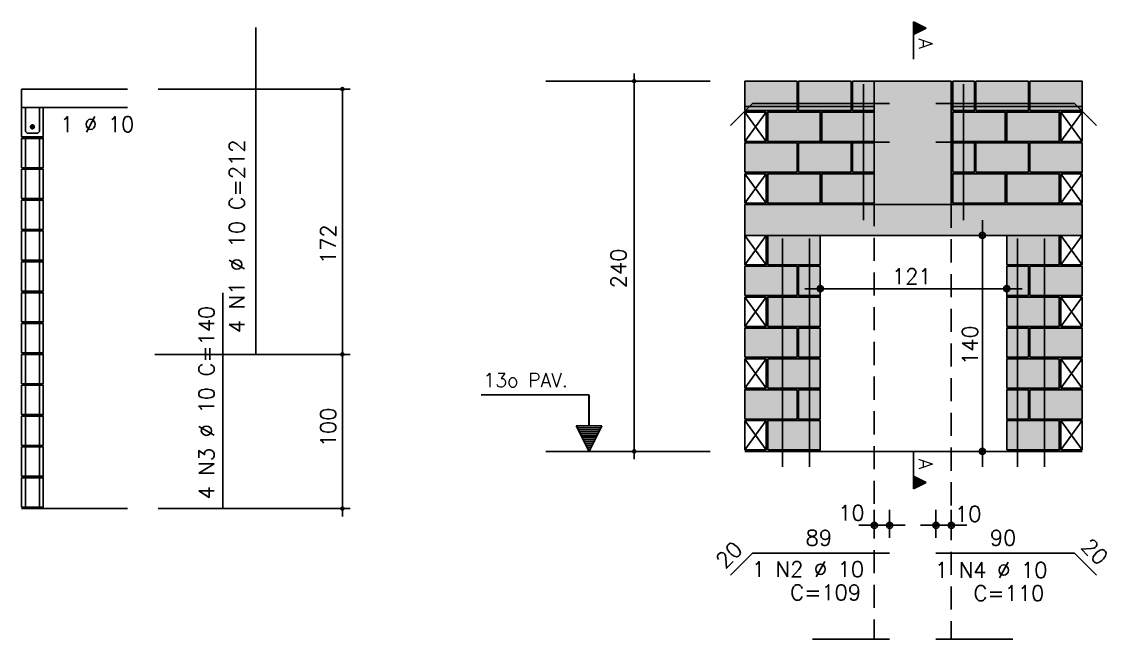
# Model space of a CAD drawing. Extents: x -1.9 to 86, y -1.6 to 60.9.
# Drawn here: x 20.45 to 34.52, y 12.51 to 20.52 of the extents above; entities that cross this region are included whole.
import ezdxf

# ---------------------------------------------------------------- set-up
doc = ezdxf.new("R2010")
doc.units = 0
doc.header["$MEASUREMENT"] = 0
doc.linetypes.add('ESTILO_TQS_0001', pattern=[0.45, 0.3, -0.15])
for name, color, linetype in [('PENA_01', 1, 'CONTINUOUS'), ('PENA_02', 2, 'CONTINUOUS'), ('PENA_03', 3, 'CONTINUOUS'), ('PENA_05', 5, 'CONTINUOUS'), ('PENA_09', 254, 'CONTINUOUS'), ('PENA_11', 252, 'CONTINUOUS'), ('PENA_21', 100, 'CONTINUOUS'), ('PENA_28', 135, 'CONTINUOUS')]:
    doc.layers.add(name, color=color, linetype=linetype)
doc.styles.get("Standard").update_dxf_attribs({"font": 'ROMANS.SHX'})

msp = doc.modelspace()

# ---------------------------------------------------------------- linework, layer by layer
at = {"layer": 'PENA_01', "linetype": 'Continuous'}
for p, q in [((27.251, 19.749), (29.382, 19.749)), ((29.83, 19.419), (30.51, 19.419)), ((30.53, 19.419), (31.21, 19.419)), ((31.23, 19.419), (31.51, 19.419)), ((32.53, 19.419), (32.81, 19.419)), ((32.83, 19.419), (33.51, 19.419)), ((33.53, 19.419), (34.21, 19.419)), ((32.913, 17.949), (32.913, 14.749)), ((32.411, 17.749), (33.113, 17.749)), ((30.61, 17.059), (33.43, 17.059)), ((30.81, 16.959), (30.81, 16.859)), ((33.23, 16.959), (33.23, 16.859)), ((27.251, 14.949), (29.382, 14.949)), ((33.003, 14.949), (33.113, 14.949)), ((31.51, 13.829), (31.51, 14.192)), ((31.71, 13.829), (31.71, 14.192)), ((32.31, 13.829), (32.31, 14.192)), ((32.51, 13.829), (32.51, 14.192)), ((31.31, 13.992), (31.91, 13.992)), ((32.11, 13.992), (32.71, 13.992))]:
    msp.add_line(p, q, dxfattribs=at)
at = {"layer": 'PENA_01', "linetype": 'ESTILO_TQS_0001'}
for p, q in [((31.51, 18.169), (31.51, 12.513)), ((32.51, 18.149), (32.51, 12.513))]:
    msp.add_line(p, q, dxfattribs=at)
at = {"layer": 'PENA_02', "linetype": 'Continuous'}
for p, q in [((31.51, 18.149), (31.51, 19.749)), ((32.51, 18.149), (32.51, 19.749)), ((30.11, 19.349), (29.83, 19.349)), ((29.83, 19.349), (29.83, 18.969)), ((30.11, 18.969), (30.11, 19.349)), ((34.21, 19.349), (33.93, 19.349)), ((33.93, 19.349), (33.93, 18.969)), ((34.21, 18.969), (34.21, 19.349)), ((29.83, 18.969), (30.11, 18.969)), ((33.93, 18.969), (34.21, 18.969)), ((30.11, 18.549), (29.83, 18.549)), ((29.83, 18.549), (29.83, 18.169)), ((30.11, 18.169), (30.11, 18.549)), ((34.21, 18.549), (33.93, 18.549)), ((33.93, 18.549), (33.93, 18.169)), ((34.21, 18.169), (34.21, 18.549)), ((29.83, 18.169), (30.11, 18.169)), ((33.93, 18.169), (34.21, 18.169)), ((30.11, 17.749), (29.83, 17.749)), ((29.83, 17.749), (29.83, 17.369)), ((30.11, 17.369), (30.11, 17.749)), ((34.21, 17.749), (33.93, 17.749)), ((33.93, 17.749), (33.93, 17.369)), ((34.21, 17.369), (34.21, 17.749)), ((29.83, 17.369), (30.11, 17.369)), ((33.93, 17.369), (34.21, 17.369)), ((30.11, 16.949), (29.83, 16.949)), ((29.83, 16.949), (29.83, 16.569)), ((30.11, 16.569), (30.11, 16.949)), ((34.21, 16.949), (33.93, 16.949)), ((33.93, 16.949), (33.93, 16.569)), ((34.21, 16.569), (34.21, 16.949)), ((29.83, 16.569), (30.11, 16.569)), ((33.93, 16.569), (34.21, 16.569)), ((30.11, 16.149), (29.83, 16.149)), ((29.83, 16.149), (29.83, 15.769)), ((30.11, 15.769), (30.11, 16.149)), ((34.21, 16.149), (33.93, 16.149)), ((33.93, 16.149), (33.93, 15.769)), ((34.21, 15.769), (34.21, 16.149)), ((29.83, 15.769), (30.11, 15.769)), ((33.93, 15.769), (34.21, 15.769)), ((30.11, 15.349), (29.83, 15.349)), ((29.83, 15.349), (29.83, 14.969)), ((30.11, 14.969), (30.11, 15.349)), ((34.21, 15.349), (33.93, 15.349)), ((33.93, 15.349), (33.93, 14.969)), ((34.21, 14.969), (34.21, 15.349)), ((29.83, 14.969), (30.11, 14.969)), ((29.83, 14.949), (34.21, 14.949)), ((33.93, 14.969), (34.21, 14.969))]:
    msp.add_line(p, q, dxfattribs=at)
for points in [[(29.83, 19.369), (30.51, 19.369), (30.51, 19.749), (29.83, 19.749), (29.83, 19.369)], [(30.53, 19.369), (31.21, 19.369), (31.21, 19.749), (30.53, 19.749), (30.53, 19.369)], [(31.23, 19.369), (31.51, 19.369), (31.51, 19.749), (31.23, 19.749), (31.23, 19.369)], [(31.51, 19.749), (31.51, 18.149), (32.51, 18.149), (32.51, 19.749), (31.51, 19.749)], [(32.53, 19.369), (32.81, 19.369), (32.81, 19.749), (32.53, 19.749), (32.53, 19.369)], [(32.83, 19.369), (33.51, 19.369), (33.51, 19.749), (32.83, 19.749), (32.83, 19.369)], [(33.53, 19.369), (34.21, 19.369), (34.21, 19.749), (33.53, 19.749), (33.53, 19.369)], [(30.81, 18.969), (30.13, 18.969), (30.13, 19.349), (30.81, 19.349), (30.81, 18.969)], [(31.51, 18.969), (30.83, 18.969), (30.83, 19.349), (31.51, 19.349), (31.51, 18.969)], [(32.53, 18.969), (33.21, 18.969), (33.21, 19.349), (32.53, 19.349), (32.53, 18.969)], [(33.23, 18.969), (33.91, 18.969), (33.91, 19.349), (33.23, 19.349), (33.23, 18.969)], [(29.83, 18.569), (30.51, 18.569), (30.51, 18.949), (29.83, 18.949), (29.83, 18.569)], [(30.53, 18.569), (31.21, 18.569), (31.21, 18.949), (30.53, 18.949), (30.53, 18.569)], [(31.23, 18.569), (31.51, 18.569), (31.51, 18.949), (31.23, 18.949), (31.23, 18.569)], [(32.53, 18.569), (32.81, 18.569), (32.81, 18.949), (32.53, 18.949), (32.53, 18.569)], [(32.83, 18.569), (33.51, 18.569), (33.51, 18.949), (32.83, 18.949), (32.83, 18.569)], [(33.53, 18.569), (34.21, 18.569), (34.21, 18.949), (33.53, 18.949), (33.53, 18.569)], [(30.81, 18.169), (30.13, 18.169), (30.13, 18.549), (30.81, 18.549), (30.81, 18.169)], [(31.51, 18.169), (30.83, 18.169), (30.83, 18.549), (31.51, 18.549), (31.51, 18.169)], [(32.53, 18.169), (33.21, 18.169), (33.21, 18.549), (32.53, 18.549), (32.53, 18.169)], [(33.23, 18.169), (33.91, 18.169), (33.91, 18.549), (33.23, 18.549), (33.23, 18.169)], [(34.21, 17.749), (29.83, 17.749), (29.83, 18.149), (34.21, 18.149), (34.21, 17.749)], [(30.13, 17.369), (30.81, 17.369), (30.81, 17.749), (30.13, 17.749), (30.13, 17.369)], [(33.23, 17.369), (33.91, 17.369), (33.91, 17.749), (33.23, 17.749), (33.23, 17.369)], [(29.83, 16.969), (30.51, 16.969), (30.51, 17.349), (29.83, 17.349), (29.83, 16.969)], [(30.53, 16.969), (30.81, 16.969), (30.81, 17.349), (30.53, 17.349), (30.53, 16.969)], [(33.51, 16.969), (33.23, 16.969), (33.23, 17.349), (33.51, 17.349), (33.51, 16.969)], [(33.53, 16.969), (34.21, 16.969), (34.21, 17.349), (33.53, 17.349), (33.53, 16.969)], [(30.13, 16.569), (30.81, 16.569), (30.81, 16.949), (30.13, 16.949), (30.13, 16.569)], [(33.23, 16.569), (33.91, 16.569), (33.91, 16.949), (33.23, 16.949), (33.23, 16.569)], [(29.83, 16.169), (30.51, 16.169), (30.51, 16.549), (29.83, 16.549), (29.83, 16.169)], [(30.53, 16.169), (30.81, 16.169), (30.81, 16.549), (30.53, 16.549), (30.53, 16.169)], [(33.51, 16.169), (33.23, 16.169), (33.23, 16.549), (33.51, 16.549), (33.51, 16.169)], [(33.53, 16.169), (34.21, 16.169), (34.21, 16.549), (33.53, 16.549), (33.53, 16.169)], [(30.13, 15.769), (30.81, 15.769), (30.81, 16.149), (30.13, 16.149), (30.13, 15.769)], [(33.23, 15.769), (33.91, 15.769), (33.91, 16.149), (33.23, 16.149), (33.23, 15.769)], [(29.83, 15.369), (30.51, 15.369), (30.51, 15.749), (29.83, 15.749), (29.83, 15.369)], [(30.53, 15.369), (30.81, 15.369), (30.81, 15.749), (30.53, 15.749), (30.53, 15.369)], [(33.51, 15.369), (33.23, 15.369), (33.23, 15.749), (33.51, 15.749), (33.51, 15.369)], [(33.53, 15.369), (34.21, 15.369), (34.21, 15.749), (33.53, 15.749), (33.53, 15.369)], [(30.13, 14.969), (30.81, 14.969), (30.81, 15.349), (30.13, 15.349), (30.13, 14.969)], [(33.23, 14.969), (33.91, 14.969), (33.91, 15.349), (33.23, 15.349), (33.23, 14.969)]]:
    msp.add_lwpolyline(points, dxfattribs=at)
for centre, radius in [((28.397, 19.749), 0.02), ((28.397, 19.749), 0.01), ((24.611, 19.647), 0.02), ((24.611, 19.647), 0.01), ((32.913, 17.749), 0.04), ((32.913, 17.749), 0.02), ((30.81, 17.059), 0.04), ((30.81, 17.059), 0.02), ((33.23, 17.059), 0.04), ((33.23, 17.059), 0.02), ((24.611, 16.207), 0.02), ((24.611, 16.207), 0.01), ((28.397, 14.949), 0.02), ((28.397, 14.949), 0.01), ((32.913, 14.949), 0.04), ((32.913, 14.949), 0.02), ((24.611, 14.207), 0.02), ((24.611, 14.207), 0.01), ((31.51, 13.992), 0.04), ((31.51, 13.992), 0.02), ((31.71, 13.992), 0.04), ((31.71, 13.992), 0.02), ((32.31, 13.992), 0.04), ((32.31, 13.992), 0.02), ((32.51, 13.992), 0.04), ((32.51, 13.992), 0.02)]:
    msp.add_circle(centre, radius, dxfattribs=at)
at = {"layer": 'PENA_03', "linetype": 'Continuous'}
for p, q in [((32.02, 20.034), (32.02, 20.52)), ((32.02, 20.52), (32.186, 20.437)), ((32.02, 20.519), (32.02, 20.355)), ((32.02, 20.519), (32.184, 20.437)), ((32.184, 20.437), (32.02, 20.355)), ((32.186, 20.437), (32.02, 20.355)), ((32.032, 20.514), (32.032, 20.361)), ((32.045, 20.507), (32.045, 20.367)), ((32.058, 20.501), (32.058, 20.373)), ((32.071, 20.495), (32.071, 20.38)), ((32.083, 20.488), (32.083, 20.386)), ((32.096, 20.482), (32.096, 20.393)), ((32.109, 20.476), (32.109, 20.399)), ((32.122, 20.469), (32.122, 20.405)), ((32.134, 20.463), (32.134, 20.412)), ((32.147, 20.456), (32.147, 20.418)), ((32.16, 20.45), (32.16, 20.425)), ((32.173, 20.444), (32.173, 20.431)), ((32.02, 20.355), (32.02, 20.034)), ((28.397, 14.849), (28.397, 19.849)), ((20.451, 19.647), (20.451, 19.027)), ((20.451, 19.647), (21.822, 19.647)), ((22.222, 19.647), (24.711, 19.647)), ((24.611, 14.106), (24.611, 19.647)), ((20.451, 19.407), (21.822, 19.407)), ((29.83, 18.969), (30.11, 19.349)), ((30.11, 18.969), (29.83, 19.349)), ((33.93, 18.969), (34.21, 19.349)), ((34.21, 18.969), (33.93, 19.349)), ((20.501, 18.627), (20.501, 19.007)), ((20.681, 18.627), (20.681, 19.007)), ((20.501, 18.227), (20.501, 18.607)), ((20.681, 18.227), (20.681, 18.607)), ((29.83, 18.169), (30.11, 18.549)), ((30.11, 18.169), (29.83, 18.549)), ((33.93, 18.169), (34.21, 18.549)), ((34.21, 18.169), (33.93, 18.549)), ((20.501, 17.827), (20.501, 18.207)), ((20.681, 17.827), (20.681, 18.207)), ((20.501, 17.427), (20.501, 17.807)), ((20.681, 17.427), (20.681, 17.807)), ((29.83, 17.369), (30.11, 17.749)), ((30.11, 17.369), (29.83, 17.749)), ((32.211, 17.749), (32.211, 17.749)), ((33.93, 17.369), (34.21, 17.749)), ((34.21, 17.369), (33.93, 17.749)), ((20.501, 17.027), (20.501, 17.407)), ((20.681, 17.027), (20.681, 17.407)), ((30.81, 17.159), (30.81, 17.159)), ((33.23, 17.159), (33.23, 17.159)), ((20.501, 16.627), (20.501, 17.007)), ((20.681, 16.627), (20.681, 17.007)), ((29.83, 16.569), (30.11, 16.949)), ((30.11, 16.569), (29.83, 16.949)), ((33.93, 16.569), (34.21, 16.949)), ((34.21, 16.569), (33.93, 16.949)), ((20.501, 16.227), (20.501, 16.607)), ((20.681, 16.227), (20.681, 16.607)), ((20.501, 15.827), (20.501, 16.207)), ((20.681, 15.827), (20.681, 16.207)), ((22.18, 16.207), (24.711, 16.207)), ((29.83, 15.769), (30.11, 16.149)), ((30.11, 15.769), (29.83, 16.149)), ((33.93, 15.769), (34.21, 16.149)), ((34.21, 15.769), (33.93, 16.149)), ((20.501, 15.427), (20.501, 15.807)), ((20.681, 15.427), (20.681, 15.807)), ((27.81, 15.681), (26.41, 15.681)), ((27.81, 15.281), (27.81, 15.681)), ((27.812, 15.281), (27.812, 15.682)), ((20.501, 15.027), (20.501, 15.407)), ((20.681, 15.027), (20.681, 15.407)), ((29.83, 14.969), (30.11, 15.349)), ((30.11, 14.969), (29.83, 15.349)), ((33.93, 14.969), (34.21, 15.349)), ((34.21, 14.969), (33.93, 15.349)), ((27.811, 14.949), (27.645, 15.281)), ((27.645, 15.281), (27.81, 15.281)), ((27.811, 14.952), (27.647, 15.28)), ((27.975, 15.28), (27.647, 15.28)), ((27.964, 15.255), (27.658, 15.255)), ((27.951, 15.23), (27.671, 15.23)), ((27.939, 15.204), (27.683, 15.204)), ((27.977, 15.281), (27.811, 14.949)), ((27.975, 15.28), (27.811, 14.952)), ((27.812, 15.281), (27.977, 15.281)), ((27.926, 15.179), (27.696, 15.179)), ((27.913, 15.153), (27.709, 15.153)), ((27.9, 15.128), (27.722, 15.128)), ((27.888, 15.102), (27.734, 15.102)), ((27.875, 15.077), (27.747, 15.077)), ((20.501, 14.627), (20.501, 15.007)), ((20.681, 14.627), (20.681, 15.007)), ((27.862, 15.051), (27.76, 15.051)), ((27.849, 15.026), (27.773, 15.026)), ((27.836, 15), (27.785, 15)), ((27.824, 14.975), (27.798, 14.975)), ((32.02, 14.949), (32.02, 14.463)), ((32.02, 14.628), (32.02, 14.949)), ((32.803, 14.949), (32.803, 14.949)), ((20.501, 14.227), (20.501, 14.607)), ((20.681, 14.227), (20.681, 14.607)), ((32.02, 14.464), (32.02, 14.628)), ((32.184, 14.546), (32.02, 14.628)), ((32.186, 14.546), (32.02, 14.628)), ((32.02, 14.463), (32.186, 14.546)), ((32.02, 14.464), (32.184, 14.546)), ((32.032, 14.469), (32.032, 14.622)), ((32.045, 14.475), (32.045, 14.616)), ((32.058, 14.482), (32.058, 14.609)), ((32.071, 14.488), (32.071, 14.603)), ((32.083, 14.495), (32.083, 14.597)), ((32.096, 14.501), (32.096, 14.59)), ((32.109, 14.507), (32.109, 14.584)), ((32.122, 14.514), (32.122, 14.578)), ((32.134, 14.52), (32.134, 14.571)), ((32.147, 14.527), (32.147, 14.565)), ((32.16, 14.533), (32.16, 14.558)), ((32.173, 14.539), (32.173, 14.552)), ((20.451, 14.207), (21.822, 14.207)), ((22.222, 14.207), (24.711, 14.207)), ((31.51, 13.629), (31.51, 13.629)), ((31.71, 13.629), (31.71, 13.629)), ((32.31, 13.629), (32.31, 13.629)), ((32.51, 13.629), (32.51, 13.629))]:
    msp.add_line(p, q, dxfattribs=at)
for points in [[(20.451, 19.027), (20.731, 19.027), (20.731, 19.407)], [(20.681, 19.407), (20.681, 19.097), (20.661, 19.077), (20.521, 19.077), (20.501, 19.097), (20.501, 19.407)], [(20.616, 19.158), (20.614, 19.168), (20.608, 19.176), (20.599, 19.181), (20.588, 19.182), (20.578, 19.179), (20.571, 19.172), (20.566, 19.163), (20.566, 19.152), (20.571, 19.143), (20.578, 19.136), (20.588, 19.133), (20.599, 19.134), (20.608, 19.139), (20.614, 19.147), (20.616, 19.158)], [(20.451, 18.627), (20.731, 18.627), (20.731, 19.007), (20.451, 19.007), (20.451, 18.627)], [(20.451, 18.227), (20.731, 18.227), (20.731, 18.607), (20.451, 18.607), (20.451, 18.227)], [(20.451, 17.827), (20.731, 17.827), (20.731, 18.207), (20.451, 18.207), (20.451, 17.827)], [(20.451, 17.427), (20.731, 17.427), (20.731, 17.807), (20.451, 17.807), (20.451, 17.427)], [(20.451, 17.027), (20.731, 17.027), (20.731, 17.407), (20.451, 17.407), (20.451, 17.027)], [(20.451, 16.627), (20.731, 16.627), (20.731, 17.007), (20.451, 17.007), (20.451, 16.627)], [(20.451, 16.227), (20.731, 16.227), (20.731, 16.607), (20.451, 16.607), (20.451, 16.227)], [(20.451, 15.827), (20.731, 15.827), (20.731, 16.207), (20.451, 16.207), (20.451, 15.827)], [(20.451, 15.427), (20.731, 15.427), (20.731, 15.807), (20.451, 15.807), (20.451, 15.427)], [(20.451, 15.027), (20.731, 15.027), (20.731, 15.407), (20.451, 15.407), (20.451, 15.027)], [(20.451, 14.627), (20.731, 14.627), (20.731, 15.007), (20.451, 15.007), (20.451, 14.627)], [(20.451, 14.227), (20.731, 14.227), (20.731, 14.607), (20.451, 14.607), (20.451, 14.227)]]:
    msp.add_lwpolyline(points, dxfattribs=at)
msp.add_circle((20.591, 19.158), 0.025, dxfattribs=at)
for points in [[(20.616, 19.158), (20.571, 19.172), (20.566, 19.163)], [(20.616, 19.158), (20.566, 19.163), (20.566, 19.152)], [(20.616, 19.158), (20.566, 19.152), (20.571, 19.143)], [(20.616, 19.158), (20.578, 19.179), (20.567, 19.166)], [(20.616, 19.158), (20.567, 19.166), (20.567, 19.149)], [(20.616, 19.158), (20.567, 19.149), (20.578, 19.136)], [(20.616, 19.158), (20.578, 19.179), (20.571, 19.172)], [(20.616, 19.158), (20.571, 19.143), (20.578, 19.136)], [(20.616, 19.158), (20.595, 19.182), (20.578, 19.179)], [(20.616, 19.158), (20.588, 19.182), (20.578, 19.179)], [(20.616, 19.158), (20.578, 19.136), (20.595, 19.133)], [(20.616, 19.158), (20.578, 19.136), (20.588, 19.133)], [(20.616, 19.158), (20.599, 19.181), (20.588, 19.182)], [(20.616, 19.158), (20.588, 19.133), (20.599, 19.134)], [(20.616, 19.158), (20.61, 19.174), (20.595, 19.182)], [(20.616, 19.158), (20.595, 19.133), (20.61, 19.142)], [(20.616, 19.158), (20.608, 19.176), (20.599, 19.181)], [(20.616, 19.158), (20.599, 19.134), (20.608, 19.139)], [(20.616, 19.158), (20.614, 19.168), (20.608, 19.176)], [(20.616, 19.158), (20.608, 19.139), (20.614, 19.147)], [(20.616, 19.158), (20.61, 19.142), (20.616, 19.158)], [(20.616, 19.158), (20.614, 19.147), (20.616, 19.158)]]:
    msp.add_solid(points, dxfattribs=at)
at = {"layer": 'PENA_05', "linetype": 'Continuous'}
for p, q in [((23.488, 16.204), (23.488, 20.447)), ((31.37, 17.949), (31.37, 19.709)), ((32.67, 17.949), (32.67, 19.709)), ((29.93, 19.459), (29.647, 19.176)), ((31.71, 19.459), (29.93, 19.459)), ((32.31, 19.459), (34.11, 19.459)), ((34.11, 19.459), (34.392, 19.176)), ((30.71, 18.959), (31.71, 18.959)), ((32.31, 18.959), (33.31, 18.959)), ((23.062, 14.207), (23.062, 17.007)), ((29.93, 13.629), (29.647, 13.346)), ((31.71, 13.629), (29.93, 13.629)), ((32.31, 13.629), (34.11, 13.629)), ((34.11, 13.629), (34.392, 13.346)), ((30.71, 12.513), (31.71, 12.513)), ((32.31, 12.513), (33.31, 12.513))]:
    msp.add_line(p, q, dxfattribs=at)
for points in [[(30.32, 17.709), (30.32, 14.749)], [(30.67, 17.709), (30.67, 14.749)], [(33.37, 17.709), (33.37, 14.749)], [(33.72, 17.709), (33.72, 14.749)]]:
    msp.add_lwpolyline(points, dxfattribs=at)
at = {"layer": 'PENA_09', "linetype": 'Continuous'}
for points in [[(29.83, 19.419), (30.51, 19.419), (30.51, 19.749), (29.83, 19.749), (29.83, 19.419)], [(30.53, 19.419), (31.21, 19.419), (31.21, 19.749), (30.53, 19.749), (30.53, 19.419)], [(31.23, 19.419), (31.51, 19.419), (31.51, 19.749), (31.23, 19.749), (31.23, 19.419)], [(32.53, 19.419), (32.81, 19.419), (32.81, 19.749), (32.53, 19.749), (32.53, 19.419)], [(32.83, 19.419), (33.51, 19.419), (33.51, 19.749), (32.83, 19.749), (32.83, 19.419)], [(33.53, 19.419), (34.21, 19.419), (34.21, 19.749), (33.53, 19.749), (33.53, 19.419)]]:
    msp.add_lwpolyline(points, dxfattribs=at)
for points in [[(29.83, 19.419), (30.51, 19.419), (30.51, 19.749)], [(29.83, 19.419), (30.51, 19.749), (29.83, 19.749)], [(29.83, 19.419), (29.83, 19.749), (29.83, 19.419)], [(30.53, 19.419), (31.21, 19.419), (31.21, 19.749)], [(30.53, 19.419), (31.21, 19.749), (30.53, 19.749)], [(30.53, 19.419), (30.53, 19.749), (30.53, 19.419)], [(31.23, 19.419), (31.51, 19.419), (31.51, 19.749)], [(31.23, 19.419), (31.51, 19.749), (31.23, 19.749)], [(31.23, 19.419), (31.23, 19.749), (31.23, 19.419)], [(32.53, 19.419), (32.81, 19.419), (32.81, 19.749)], [(32.53, 19.419), (32.81, 19.749), (32.53, 19.749)], [(32.53, 19.419), (32.53, 19.749), (32.53, 19.419)], [(32.83, 19.419), (33.51, 19.419), (33.51, 19.749)], [(32.83, 19.419), (33.51, 19.749), (32.83, 19.749)], [(32.83, 19.419), (32.83, 19.749), (32.83, 19.419)], [(33.53, 19.419), (34.21, 19.419), (34.21, 19.749)], [(33.53, 19.419), (34.21, 19.749), (33.53, 19.749)], [(33.53, 19.419), (33.53, 19.749), (33.53, 19.419)]]:
    msp.add_solid(points, dxfattribs=at)
at = {"layer": 'PENA_11', "linetype": 'Continuous'}
for points in [[(31.51, 19.749), (31.51, 18.149), (32.51, 18.149)], [(31.51, 19.749), (32.51, 18.149), (32.51, 19.749)], [(31.51, 19.749), (32.51, 19.749), (31.51, 19.749)], [(34.21, 17.749), (29.83, 17.749), (29.83, 18.149)], [(34.21, 17.749), (29.83, 18.149), (34.21, 18.149)], [(34.21, 17.749), (34.21, 18.149), (34.21, 17.749)]]:
    msp.add_solid(points, dxfattribs=at)
at = {"layer": 'PENA_21', "linetype": 'Continuous'}
for points in [[(29.83, 19.369), (30.51, 19.369), (30.51, 19.419), (29.83, 19.419), (29.83, 19.369)], [(30.53, 19.369), (31.21, 19.369), (31.21, 19.419), (30.53, 19.419), (30.53, 19.369)], [(32.83, 19.369), (33.51, 19.369), (33.51, 19.419), (32.83, 19.419), (32.83, 19.369)], [(33.53, 19.369), (34.21, 19.369), (34.21, 19.419), (33.53, 19.419), (33.53, 19.369)], [(30.81, 18.969), (30.13, 18.969), (30.13, 19.349), (30.81, 19.349), (30.81, 18.969)], [(31.51, 18.969), (30.83, 18.969), (30.83, 19.349), (31.51, 19.349), (31.51, 18.969)], [(32.53, 18.969), (33.21, 18.969), (33.21, 19.349), (32.53, 19.349), (32.53, 18.969)], [(33.23, 18.969), (33.91, 18.969), (33.91, 19.349), (33.23, 19.349), (33.23, 18.969)], [(29.83, 18.569), (30.51, 18.569), (30.51, 18.949), (29.83, 18.949), (29.83, 18.569)], [(30.53, 18.569), (31.21, 18.569), (31.21, 18.949), (30.53, 18.949), (30.53, 18.569)], [(32.83, 18.569), (33.51, 18.569), (33.51, 18.949), (32.83, 18.949), (32.83, 18.569)], [(33.53, 18.569), (34.21, 18.569), (34.21, 18.949), (33.53, 18.949), (33.53, 18.569)], [(30.81, 18.169), (30.13, 18.169), (30.13, 18.549), (30.81, 18.549), (30.81, 18.169)], [(31.51, 18.169), (30.83, 18.169), (30.83, 18.549), (31.51, 18.549), (31.51, 18.169)], [(32.53, 18.169), (33.21, 18.169), (33.21, 18.549), (32.53, 18.549), (32.53, 18.169)], [(33.23, 18.169), (33.91, 18.169), (33.91, 18.549), (33.23, 18.549), (33.23, 18.169)], [(30.13, 17.369), (30.81, 17.369), (30.81, 17.749), (30.13, 17.749), (30.13, 17.369)], [(33.23, 17.369), (33.91, 17.369), (33.91, 17.749), (33.23, 17.749), (33.23, 17.369)], [(29.83, 16.969), (30.51, 16.969), (30.51, 17.349), (29.83, 17.349), (29.83, 16.969)], [(33.53, 16.969), (34.21, 16.969), (34.21, 17.349), (33.53, 17.349), (33.53, 16.969)], [(30.13, 16.569), (30.81, 16.569), (30.81, 16.949), (30.13, 16.949), (30.13, 16.569)], [(33.23, 16.569), (33.91, 16.569), (33.91, 16.949), (33.23, 16.949), (33.23, 16.569)], [(29.83, 16.169), (30.51, 16.169), (30.51, 16.549), (29.83, 16.549), (29.83, 16.169)], [(33.53, 16.169), (34.21, 16.169), (34.21, 16.549), (33.53, 16.549), (33.53, 16.169)], [(30.13, 15.769), (30.81, 15.769), (30.81, 16.149), (30.13, 16.149), (30.13, 15.769)], [(33.23, 15.769), (33.91, 15.769), (33.91, 16.149), (33.23, 16.149), (33.23, 15.769)], [(29.83, 15.369), (30.51, 15.369), (30.51, 15.749), (29.83, 15.749), (29.83, 15.369)], [(33.53, 15.369), (34.21, 15.369), (34.21, 15.749), (33.53, 15.749), (33.53, 15.369)], [(30.13, 14.969), (30.81, 14.969), (30.81, 15.349), (30.13, 15.349), (30.13, 14.969)], [(33.23, 14.969), (33.91, 14.969), (33.91, 15.349), (33.23, 15.349), (33.23, 14.969)]]:
    msp.add_lwpolyline(points, dxfattribs=at)
for points in [[(29.83, 19.369), (30.51, 19.369), (30.51, 19.419)], [(29.83, 19.369), (30.51, 19.419), (29.83, 19.419)], [(29.83, 19.369), (29.83, 19.419), (29.83, 19.369)], [(30.53, 19.369), (31.21, 19.369), (31.21, 19.419)], [(30.53, 19.369), (31.21, 19.419), (30.53, 19.419)], [(30.53, 19.369), (30.53, 19.419), (30.53, 19.369)], [(32.83, 19.369), (33.51, 19.369), (33.51, 19.419)], [(32.83, 19.369), (33.51, 19.419), (32.83, 19.419)], [(32.83, 19.369), (32.83, 19.419), (32.83, 19.369)], [(33.53, 19.369), (34.21, 19.369), (34.21, 19.419)], [(33.53, 19.369), (34.21, 19.419), (33.53, 19.419)], [(33.53, 19.369), (33.53, 19.419), (33.53, 19.369)], [(30.81, 18.969), (30.13, 18.969), (30.13, 19.349)], [(30.81, 18.969), (30.13, 19.349), (30.81, 19.349)], [(30.81, 18.969), (30.81, 19.349), (30.81, 18.969)], [(31.51, 18.969), (30.83, 18.969), (30.83, 19.349)], [(31.51, 18.969), (30.83, 19.349), (31.51, 19.349)], [(31.51, 18.969), (31.51, 19.349), (31.51, 18.969)], [(32.53, 18.969), (33.21, 18.969), (33.21, 19.349)], [(32.53, 18.969), (33.21, 19.349), (32.53, 19.349)], [(32.53, 18.969), (32.53, 19.349), (32.53, 18.969)], [(33.23, 18.969), (33.91, 18.969), (33.91, 19.349)], [(33.23, 18.969), (33.91, 19.349), (33.23, 19.349)], [(33.23, 18.969), (33.23, 19.349), (33.23, 18.969)], [(29.83, 18.569), (30.51, 18.569), (30.51, 18.949)], [(29.83, 18.569), (30.51, 18.949), (29.83, 18.949)], [(29.83, 18.569), (29.83, 18.949), (29.83, 18.569)], [(30.53, 18.569), (31.21, 18.569), (31.21, 18.949)], [(30.53, 18.569), (31.21, 18.949), (30.53, 18.949)], [(30.53, 18.569), (30.53, 18.949), (30.53, 18.569)], [(32.83, 18.569), (33.51, 18.569), (33.51, 18.949)], [(32.83, 18.569), (33.51, 18.949), (32.83, 18.949)], [(32.83, 18.569), (32.83, 18.949), (32.83, 18.569)], [(33.53, 18.569), (34.21, 18.569), (34.21, 18.949)], [(33.53, 18.569), (34.21, 18.949), (33.53, 18.949)], [(33.53, 18.569), (33.53, 18.949), (33.53, 18.569)], [(30.81, 18.169), (30.13, 18.169), (30.13, 18.549)], [(30.81, 18.169), (30.13, 18.549), (30.81, 18.549)], [(30.81, 18.169), (30.81, 18.549), (30.81, 18.169)], [(31.51, 18.169), (30.83, 18.169), (30.83, 18.549)], [(31.51, 18.169), (30.83, 18.549), (31.51, 18.549)], [(31.51, 18.169), (31.51, 18.549), (31.51, 18.169)], [(32.53, 18.169), (33.21, 18.169), (33.21, 18.549)], [(32.53, 18.169), (33.21, 18.549), (32.53, 18.549)], [(32.53, 18.169), (32.53, 18.549), (32.53, 18.169)], [(33.23, 18.169), (33.91, 18.169), (33.91, 18.549)], [(33.23, 18.169), (33.91, 18.549), (33.23, 18.549)], [(33.23, 18.169), (33.23, 18.549), (33.23, 18.169)], [(30.13, 17.369), (30.81, 17.369), (30.81, 17.749)], [(30.13, 17.369), (30.81, 17.749), (30.13, 17.749)], [(30.13, 17.369), (30.13, 17.749), (30.13, 17.369)], [(33.23, 17.369), (33.91, 17.369), (33.91, 17.749)], [(33.23, 17.369), (33.91, 17.749), (33.23, 17.749)], [(33.23, 17.369), (33.23, 17.749), (33.23, 17.369)], [(29.83, 16.969), (30.51, 16.969), (30.51, 17.349)], [(29.83, 16.969), (30.51, 17.349), (29.83, 17.349)], [(29.83, 16.969), (29.83, 17.349), (29.83, 16.969)], [(33.53, 16.969), (34.21, 16.969), (34.21, 17.349)], [(33.53, 16.969), (34.21, 17.349), (33.53, 17.349)], [(33.53, 16.969), (33.53, 17.349), (33.53, 16.969)], [(30.13, 16.569), (30.81, 16.569), (30.81, 16.949)], [(30.13, 16.569), (30.81, 16.949), (30.13, 16.949)], [(30.13, 16.569), (30.13, 16.949), (30.13, 16.569)], [(33.23, 16.569), (33.91, 16.569), (33.91, 16.949)], [(33.23, 16.569), (33.91, 16.949), (33.23, 16.949)], [(33.23, 16.569), (33.23, 16.949), (33.23, 16.569)], [(29.83, 16.169), (30.51, 16.169), (30.51, 16.549)], [(29.83, 16.169), (30.51, 16.549), (29.83, 16.549)], [(29.83, 16.169), (29.83, 16.549), (29.83, 16.169)], [(33.53, 16.169), (34.21, 16.169), (34.21, 16.549)], [(33.53, 16.169), (34.21, 16.549), (33.53, 16.549)], [(33.53, 16.169), (33.53, 16.549), (33.53, 16.169)], [(30.13, 15.769), (30.81, 15.769), (30.81, 16.149)], [(30.13, 15.769), (30.81, 16.149), (30.13, 16.149)], [(30.13, 15.769), (30.13, 16.149), (30.13, 15.769)], [(33.23, 15.769), (33.91, 15.769), (33.91, 16.149)], [(33.23, 15.769), (33.91, 16.149), (33.23, 16.149)], [(33.23, 15.769), (33.23, 16.149), (33.23, 15.769)], [(29.83, 15.369), (30.51, 15.369), (30.51, 15.749)], [(29.83, 15.369), (30.51, 15.749), (29.83, 15.749)], [(29.83, 15.369), (29.83, 15.749), (29.83, 15.369)], [(33.53, 15.369), (34.21, 15.369), (34.21, 15.749)], [(33.53, 15.369), (34.21, 15.749), (33.53, 15.749)], [(33.53, 15.369), (33.53, 15.749), (33.53, 15.369)], [(30.13, 14.969), (30.81, 14.969), (30.81, 15.349)], [(30.13, 14.969), (30.81, 15.349), (30.13, 15.349)], [(30.13, 14.969), (30.13, 15.349), (30.13, 14.969)], [(33.23, 14.969), (33.91, 14.969), (33.91, 15.349)], [(33.23, 14.969), (33.91, 15.349), (33.23, 15.349)], [(33.23, 14.969), (33.23, 15.349), (33.23, 14.969)]]:
    msp.add_solid(points, dxfattribs=at)
at = {"layer": 'PENA_28', "linetype": 'Continuous'}
for points in [[(31.23, 19.369), (31.51, 19.369), (31.51, 19.419), (31.23, 19.419), (31.23, 19.369)], [(32.53, 19.369), (32.81, 19.369), (32.81, 19.419), (32.53, 19.419), (32.53, 19.369)], [(31.23, 18.569), (31.51, 18.569), (31.51, 18.949), (31.23, 18.949), (31.23, 18.569)], [(32.53, 18.569), (32.81, 18.569), (32.81, 18.949), (32.53, 18.949), (32.53, 18.569)], [(30.53, 16.969), (30.81, 16.969), (30.81, 17.349), (30.53, 17.349), (30.53, 16.969)], [(33.51, 16.969), (33.23, 16.969), (33.23, 17.349), (33.51, 17.349), (33.51, 16.969)], [(30.53, 16.169), (30.81, 16.169), (30.81, 16.549), (30.53, 16.549), (30.53, 16.169)], [(33.51, 16.169), (33.23, 16.169), (33.23, 16.549), (33.51, 16.549), (33.51, 16.169)], [(30.53, 15.369), (30.81, 15.369), (30.81, 15.749), (30.53, 15.749), (30.53, 15.369)], [(33.51, 15.369), (33.23, 15.369), (33.23, 15.749), (33.51, 15.749), (33.51, 15.369)]]:
    msp.add_lwpolyline(points, dxfattribs=at)
for points in [[(31.23, 19.369), (31.51, 19.369), (31.51, 19.419)], [(31.23, 19.369), (31.51, 19.419), (31.23, 19.419)], [(31.23, 19.369), (31.23, 19.419), (31.23, 19.369)], [(32.53, 19.369), (32.81, 19.369), (32.81, 19.419)], [(32.53, 19.369), (32.81, 19.419), (32.53, 19.419)], [(32.53, 19.369), (32.53, 19.419), (32.53, 19.369)], [(31.23, 18.569), (31.51, 18.569), (31.51, 18.949)], [(31.23, 18.569), (31.51, 18.949), (31.23, 18.949)], [(31.23, 18.569), (31.23, 18.949), (31.23, 18.569)], [(32.53, 18.569), (32.81, 18.569), (32.81, 18.949)], [(32.53, 18.569), (32.81, 18.949), (32.53, 18.949)], [(32.53, 18.569), (32.53, 18.949), (32.53, 18.569)], [(30.53, 16.969), (30.81, 16.969), (30.81, 17.349)], [(30.53, 16.969), (30.81, 17.349), (30.53, 17.349)], [(30.53, 16.969), (30.53, 17.349), (30.53, 16.969)], [(33.51, 16.969), (33.23, 16.969), (33.23, 17.349)], [(33.51, 16.969), (33.23, 17.349), (33.51, 17.349)], [(33.51, 16.969), (33.51, 17.349), (33.51, 16.969)], [(30.53, 16.169), (30.81, 16.169), (30.81, 16.549)], [(30.53, 16.169), (30.81, 16.549), (30.53, 16.549)], [(30.53, 16.169), (30.53, 16.549), (30.53, 16.169)], [(33.51, 16.169), (33.23, 16.169), (33.23, 16.549)], [(33.51, 16.169), (33.23, 16.549), (33.51, 16.549)], [(33.51, 16.169), (33.51, 16.549), (33.51, 16.169)], [(30.53, 15.369), (30.81, 15.369), (30.81, 15.749)], [(30.53, 15.369), (30.81, 15.749), (30.53, 15.749)], [(30.53, 15.369), (30.53, 15.749), (30.53, 15.369)], [(33.51, 15.369), (33.23, 15.369), (33.23, 15.749)], [(33.51, 15.369), (33.23, 15.749), (33.51, 15.749)], [(33.51, 15.369), (33.51, 15.749), (33.51, 15.369)]]:
    msp.add_solid(points, dxfattribs=at)

# ---------------------------------------------------------------- texts
at = {"layer": 'PENA_03', "linetype": 'Continuous'}
for s, height, rotation, p in [('A', 0.18, 270, (32.087, 20.302)), ('4 N1 %%c 10 C=212', 0.2, 90, (23.342, 16.481)), ('172', 0.2, 90, (24.526, 17.378)), ('240', 0.2, 90, (28.292, 17.064)), ('4 N3 %%c 10 C=140', 0.2, 90, (22.948, 14.326)), ('140', 0.2, 90, (32.853, 16.069)), ('100', 0.2, 90, (24.528, 15.003)), ('A', 0.18, 270, (32.087, 14.853)), ('20', 0.2, 315, (34.18, 13.7)), ('20', 0.2, 45, (29.576, 13.417))]:
    msp.add_text(s, height=height, rotation=rotation, dxfattribs=at).set_placement(p)
for s, height, p in [('1 %%c 10', 0.2, (20.952, 19.09)), ('121', 0.2, (31.74, 17.119)), ('13o PAV.', 0.18, (26.441, 15.783)), ('10', 0.2, (31.043, 14.052)), ('10', 0.2, (32.557, 14.038)), ('89', 0.2, (30.62, 13.729)), ('90', 0.2, (33.01, 13.729)), ('1 N2 %%c 10', 0.2, (29.922, 13.321)), ('1 N4 %%c 10', 0.2, (32.299, 13.311)), ('C=109', 0.2, (30.422, 13.021)), ('C=110', 0.2, (32.799, 13.011))]:
    msp.add_text(s, height=height, dxfattribs=at).set_placement(p)

doc.saveas('drawing.dxf')
